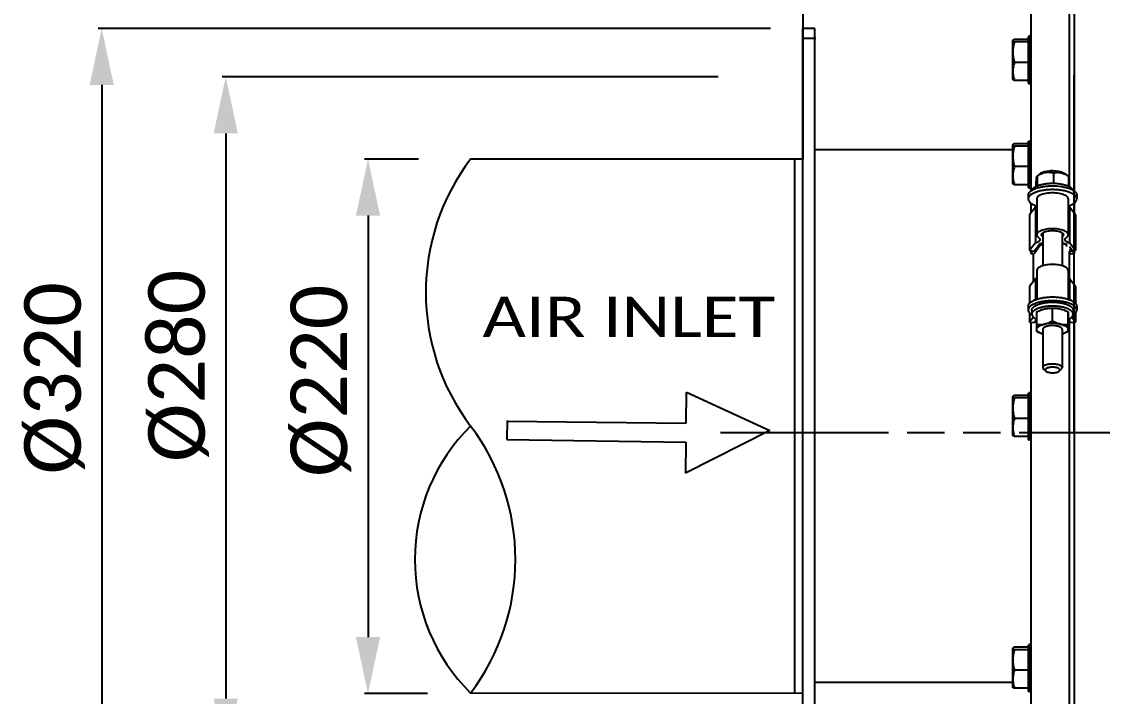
# Model space of a CAD drawing. Header units: millimetres. Extents: x 374 to 5899, y -2909 to 2000.
# Drawn here: x 1426.5 to 1872.4, y 1445.8 to 1724.4 of the extents above; entities that cross this region are included whole.
import ezdxf
from ezdxf.enums import TextEntityAlignment as Align

# ---------------------------------------------------------------- set-up
doc = ezdxf.new("R2010")
doc.units = ezdxf.units.MM
doc.header["$LTSCALE"] = 154
doc.header["$PDMODE"] = 3
doc.header["$PDSIZE"] = 8
doc.linetypes.add('PHANTOM', pattern=[0.8, 0.45, -0.05, 0.1, -0.05, 0.1, -0.05])
doc.layers.get('0').update_dxf_attribs({"linetype": 'CONTINUOUS'})
doc.layers.get('Defpoints').update_dxf_attribs({"linetype": 'CONTINUOUS'})
for name, color, linetype in [('00_BUW_DATUM', 7, 'CONTINUOUS'), ('02___PRT_ALL_AXES', 7, 'CONTINUOUS'), ('DEFAULT_3', 7, 'PHANTOM')]:
    doc.layers.add(name, color=color, linetype=linetype)
doc.styles.get("Standard").update_dxf_attribs({"font": 'calibri.ttf'})
doc.dimstyles.new('DIMSTYLE_1', dxfattribs={"dimtxt": 23.333333, "dimasz": 23.333333, "dimexe": 1.5, "dimexo": 1, "dimgap": 0.875, "dimtad": 1, "dimdsep": 46, "dimtxsty": 'Standard', "dimblk": '_FILLED', "dimblk1": '_FILLED', "dimblk2": '_FILLED', "dimcen": 0.09, "dimazin": 2, "dimtp": 0.01, "dimtm": 0.01, "dimtfac": 1, "dimtofl": 0, "dimtmove": 0, "dimatfit": 3, "dimldrblk": '_FILLED', "dimfxl": 1, "dimtolj": 1, "dimarcsym": 0})

# ---------------------------------------------------------------- blocks, each defined once
blk = doc.blocks.new('_FILLED')
at = {"color": 0, "linetype": 'ByBlock'}
blk.add_solid([(0, 0), (-1, 0.214), (-1, -0.214)], dxfattribs=at)
blk = doc.blocks.new('*D1')
at = {"color": 0, "linetype": 'Continuous', "lineweight": -2}
for p, q in [((1735.47, 1721.59), (1458.02, 1721.59)), ((1459.52, 1698.26), (1459.52, 1424.92)), ((1735.8, 1401.59), (1458.02, 1401.59))]:
    blk.add_line(p, q, dxfattribs=at)
at = {"layer": 'Defpoints', "color": 0}
for p in [(1736.47, 1721.59), (1459.52, 1401.59), (1736.8, 1401.59)]:
    blk.add_point(p, dxfattribs=at)
at = {"color": 0, "linetype": 'ByBlock', "lineweight": -2, "xscale": 23.3333333333, "yscale": 23.3333333333, "zscale": 23.3333333333}
for p, rotation in [((1459.52, 1721.59), 90), ((1459.52, 1401.59), 270)]:
    blk.add_blockref('_FILLED', p, dxfattribs=dict(at, rotation=rotation))
at = {"color": 0, "insert": (1427.54, 1577.15), "char_height": 23.333, "attachment_point": 2, "rotation": 90, "line_spacing_factor": 0.9}
blk.add_mtext('\\A1;%%c320', dxfattribs=at)
blk = doc.blocks.new('*D33')
at = {"color": 0, "linetype": 'Continuous', "lineweight": -2}
for p, q in [((1590.22, 1667.69), (1567.89, 1667.69)), ((1569.39, 1644.36), (1569.39, 1470.32)), ((1593.98, 1446.99), (1567.89, 1446.99))]:
    blk.add_line(p, q, dxfattribs=at)
at = {"layer": 'Defpoints', "color": 0}
for p in [(1591.22, 1667.69), (1569.39, 1446.99), (1594.98, 1446.99)]:
    blk.add_point(p, dxfattribs=at)
at = {"color": 0, "linetype": 'ByBlock', "lineweight": -2, "xscale": 23.3333333333, "yscale": 23.3333333333, "zscale": 23.3333333333}
for p, rotation in [((1569.39, 1667.69), 90), ((1569.39, 1446.99), 270)]:
    blk.add_blockref('_FILLED', p, dxfattribs=dict(at, rotation=rotation))
at = {"color": 0, "insert": (1537.41, 1576.1), "char_height": 23.333, "attachment_point": 2, "rotation": 90, "line_spacing_factor": 0.9}
blk.add_mtext('\\A1;%%c220', dxfattribs=at)
blk = doc.blocks.new('*D34')
at = {"color": 0, "linetype": 'Continuous', "lineweight": -2}
for p, q in [((1713.8, 1701.59), (1509.2, 1701.59)), ((1510.7, 1678.26), (1510.7, 1444.92)), ((1713.8, 1421.59), (1509.2, 1421.59))]:
    blk.add_line(p, q, dxfattribs=at)
at = {"layer": 'Defpoints', "color": 0}
for p in [(1714.8, 1701.59), (1510.7, 1421.59), (1714.8, 1421.59)]:
    blk.add_point(p, dxfattribs=at)
at = {"color": 0, "linetype": 'ByBlock', "lineweight": -2, "xscale": 23.3333333333, "yscale": 23.3333333333, "zscale": 23.3333333333}
for p, rotation in [((1510.7, 1701.59), 90), ((1510.7, 1421.59), 270)]:
    blk.add_blockref('_FILLED', p, dxfattribs=dict(at, rotation=rotation))
at = {"color": 0, "insert": (1478.71, 1582.28), "char_height": 23.333, "attachment_point": 2, "rotation": 90, "line_spacing_factor": 0.9}
blk.add_mtext('\\A1;%%c280', dxfattribs=at)
blk = doc.blocks.new('ARROW_4_BL0', base_point=(1339.84, 1438.67))
at = {"color": 7, "linetype": 'Continuous'}
for p, q in [((1369.76, 1442.56), (1369.91, 1455.34)), ((1369.91, 1455.34), (1404.25, 1439.49)), ((1295.82, 1443.69), (1295.72, 1435.9)), ((1295.81, 1443.45), (1369.76, 1442.56)), ((1295.72, 1435.9), (1369.67, 1434.77)), ((1404.25, 1439.49), (1369.51, 1422)), ((1369.67, 1434.77), (1369.51, 1422))]:
    blk.add_line(p, q, dxfattribs=at)

msp = doc.modelspace()

# ---------------------------------------------------------------- hatches: boundary and pattern name
h = msp.add_hatch()
h.set_pattern_fill('ANSI31', color=2, style=0, pattern_type=2)
h.set_pattern_definition([(45, (0, -191.25), (-12.38184, 12.38184), [])])
edge = h.paths.add_edge_path()
edge.add_line((1456.285, 1601.392), (1451.131, 1601.392))
edge.add_line((1456.285, 1601.392), (1451.131, 1601.392))

# ---------------------------------------------------------------- linework, layer by layer
at = {"linetype": 'Continuous'}
for p, q in [((1748.913, 1667.695), (1748.913, 1794.399)), ((1842.845, 1777.458), (1842.845, 1654.461)), ((1860.753, 1777.458), (1860.753, 1654.461)), ((1754.096, 1717.445), (1748.942, 1717.445)), ((1842.299, 1718.59), (1841.799, 1718.09)), ((1841.799, 1718.09), (1841.799, 1699.09)), ((1842.299, 1718.59), (1842.299, 1698.59)), ((1842.299, 1698.59), (1841.799, 1699.09)), ((1841.799, 1675.035), (1841.799, 1656.035)), ((1842.299, 1675.535), (1842.299, 1655.535)), ((1748.913, 1667.695), (1611.726, 1667.695)), ((1745.518, 1447.195), (1745.518, 1667.695)), ((1846.621, 1661.618), (1845.473, 1660.654)), ((1845.556, 1656.639), (1845.556, 1660.637)), ((1852.293, 1657.686), (1852.293, 1661.914)), ((1856.977, 1661.618), (1858.52, 1660.324)), ((1858.535, 1656.422), (1858.535, 1660.308)), ((1748.799, 1406.73), (1748.799, 1656.585)), ((1842.299, 1655.535), (1841.799, 1656.035)), ((1845.063, 1656.422), (1845.063, 1657.753)), ((1841.799, 1652.766), (1841.799, 1651.197)), ((1845.299, 1651.197), (1845.299, 1636.43)), ((1858.299, 1651.197), (1858.299, 1636.43)), ((1861.799, 1652.766), (1861.799, 1651.197)), ((1844.752, 1647.784), (1842.289, 1644.655)), ((1842.845, 1649.503), (1842.845, 1645.361)), ((1844.752, 1647.784), (1844.752, 1633.016)), ((1858.846, 1647.784), (1858.846, 1633.016)), ((1861.309, 1644.655), (1858.846, 1647.784)), ((1860.753, 1649.503), (1860.753, 1645.361)), ((1842.289, 1644.655), (1842.289, 1629.887)), ((1861.309, 1644.655), (1861.309, 1629.887)), ((1847.799, 1637.208), (1847.799, 1623.628)), ((1855.799, 1637.208), (1855.799, 1623.628)), ((1844.752, 1633.016), (1842.289, 1629.887)), ((1844.209, 1629.668), (1846.49, 1632.566)), ((1857.108, 1632.566), (1857.799, 1631.688)), ((1861.309, 1629.887), (1858.846, 1633.016)), ((1842.289, 1629.887), (1844.209, 1629.668)), ((1842.845, 1629.824), (1842.845, 1628.625)), ((1843.576, 1629.74), (1842.845, 1628.625)), ((1842.845, 1628.625), (1844.299, 1628.484)), ((1846.513, 1631.86), (1844.299, 1628.484)), ((1858.799, 1631.605), (1860.022, 1629.74)), ((1858.799, 1630.417), (1859.389, 1629.668)), ((1858.799, 1629.246), (1859.299, 1628.484)), ((1859.299, 1628.484), (1860.753, 1628.625)), ((1859.389, 1629.668), (1861.309, 1629.887)), ((1860.022, 1629.74), (1860.753, 1628.625)), ((1860.753, 1629.824), (1860.753, 1628.625)), ((1845.299, 1621.662), (1845.299, 1609.808)), ((1858.299, 1621.662), (1858.299, 1609.808)), ((1844.752, 1618.248), (1842.289, 1615.119)), ((1842.289, 1615.119), (1842.289, 1608.059)), ((1844.752, 1618.248), (1844.752, 1609.624)), ((1858.846, 1618.248), (1858.846, 1609.624)), ((1861.309, 1615.119), (1858.846, 1618.248)), ((1861.309, 1615.119), (1861.309, 1608.059)), ((1841.799, 1606.894), (1841.799, 1605.325)), ((1843.299, 1605.325), (1843.299, 1603.664)), ((1860.299, 1605.325), (1860.299, 1603.664)), ((1861.799, 1606.894), (1861.799, 1605.325)), ((1842.289, 1604.16), (1842.289, 1600.352)), ((1843.928, 1602.433), (1842.289, 1600.352)), ((1844.209, 1600.132), (1845.292, 1601.508)), ((1858.799, 1600.882), (1859.389, 1600.132)), ((1861.309, 1600.352), (1859.671, 1602.433)), ((1861.309, 1604.16), (1861.309, 1600.352)), ((1842.289, 1600.352), (1844.209, 1600.132)), ((1842.845, 1600.288), (1842.845, 1269.723)), ((1847.799, 1597.387), (1847.799, 1581.512)), ((1855.799, 1597.387), (1855.799, 1581.512)), ((1859.389, 1600.132), (1861.309, 1600.352)), ((1860.753, 1600.288), (1860.753, 1269.723)), ((1849.072, 1580.108), (1848.163, 1580.87)), ((1854.526, 1580.108), (1855.435, 1580.87)), ((1841.799, 1571.09), (1841.799, 1552.09)), ((1842.299, 1571.59), (1842.299, 1551.59)), ((1842.299, 1551.59), (1841.799, 1552.09)), ((1841.799, 1467.146), (1841.799, 1448.146)), ((1842.299, 1467.646), (1842.299, 1447.646)), ((1748.74, 1446.989), (1611.726, 1447.195)), ((1842.299, 1447.646), (1841.799, 1448.146))]:
    msp.add_line(p, q, dxfattribs=at)
for q in [(1860.753, 1702.285), (1860.753, 1407.285)]:
    msp.add_line((1860.753, 1554.785), q)
for centre, radius, start, end in [((1684.608, 1612.57), 91.381, 142.89752, 217.10248), ((1849.276, 1652.654), 9.739, 71.95371, 73.53284), ((1847.955, 1625.4), 7.473, 91.2018, 96.32657), ((1855.643, 1625.4), 7.473, 83.67343, 88.7982), ((1860.646, 1639.685), 6.908, 254.46829, 254.89755), ((1860.646, 1624.918), 6.908, 254.46829, 254.89755), ((1666.157, 1502.32), 77.469, 134.63708, 225.36292), ((1538.844, 1502.32), 91.381, 322.89752, 37.10248)]:
    msp.add_arc(centre, radius, start, end, dxfattribs=at)
for points, knots in [([(1845.063, 1657.753), (1845.092, 1658.135), (1845.15, 1658.826), (1845.234, 1659.631), (1845.309, 1660.136), (1845.36, 1660.389), (1845.408, 1660.553), (1845.449, 1660.635), (1845.473, 1660.655)], [0, 0, 0, 0, 0.3904862, 0.7063928, 0.8240758, 0.9109809, 0.9681283, 1, 1, 1, 1]), ([(1845.473, 1660.655), (1845.484, 1660.664), (1845.52, 1660.676), (1845.545, 1660.65), (1845.556, 1660.637)], [0, 0, 0, 0, 0.4635585, 1, 1, 1, 1]), ([(1845.556, 1660.637), (1846.054, 1660.988), (1847.073, 1661.625), (1848.734, 1662.252), (1850.438, 1662.367), (1851.522, 1662.146), (1852.036, 1661.994)], [0, 0, 0, 0, 0.2656114, 0.522203, 0.7659183, 1, 1, 1, 1]), ([(1846.621, 1661.618), (1846.891, 1661.844), (1847.603, 1662.23), (1849.388, 1662.777), (1850.916, 1662.908), (1851.982, 1662.895)], [0, 0, 0, 0, 0.1886322, 0.4278794, 1, 1, 1, 1]), ([(1851.982, 1662.895), (1852.98, 1662.883), (1854.403, 1662.734), (1856.064, 1662.197), (1856.725, 1661.83), (1856.977, 1661.618)], [0, 0, 0, 0, 0.5725411, 0.8107019, 1, 1, 1, 1]), ([(1852.293, 1661.914), (1852.784, 1662.061), (1853.825, 1662.273), (1855.48, 1662.117), (1857.086, 1661.402), (1858.058, 1660.696), (1858.535, 1660.308)], [0, 0, 0, 0, 0.2280529, 0.4677056, 0.7263499, 1, 1, 1, 1]), ([(1841.799, 1652.766), (1841.799, 1652.893), (1841.833, 1653.154), (1841.984, 1653.535), (1842.229, 1653.905), (1842.704, 1654.405), (1843.536, 1654.976), (1844.784, 1655.543), (1846.294, 1656.008), (1848.009, 1656.354), (1849.867, 1656.567), (1851.148, 1656.615), (1851.799, 1656.615)], [0, 0, 0, 0, 0.0333234, 0.0684145, 0.1067203, 0.1492713, 0.2490637, 0.3694386, 0.5087063, 0.6633901, 0.8289033, 1, 1, 1, 1]), ([(1861.799, 1651.197), (1861.799, 1651.324), (1861.765, 1651.585), (1861.614, 1651.966), (1861.369, 1652.335), (1860.895, 1652.836), (1860.062, 1653.407), (1858.814, 1653.974), (1857.305, 1654.439), (1855.589, 1654.785), (1853.731, 1654.998), (1851.799, 1655.07), (1849.868, 1654.998), (1848.009, 1654.785), (1846.294, 1654.439), (1844.784, 1653.974), (1843.536, 1653.407), (1842.704, 1652.836), (1842.229, 1652.335), (1841.984, 1651.966), (1841.833, 1651.585), (1841.799, 1651.324), (1841.799, 1651.197)], [0, 0, 0, 0, 0.0166613, 0.0342073, 0.0533601, 0.0746356, 0.1245316, 0.1847193, 0.254353, 0.3316952, 0.4144535, 0.5000002, 0.5855468, 0.6683048, 0.7456468, 0.8152803, 0.875468, 0.9253641, 0.9466397, 0.9657926, 0.9833386, 1, 1, 1, 1]), ([(1843.361, 1654.822), (1843.506, 1655.282), (1843.998, 1655.779), (1844.669, 1656.216), (1845.292, 1656.55), (1846.202, 1656.913), (1847.436, 1657.256), (1848.81, 1657.509), (1850.28, 1657.664), (1851.288, 1657.699), (1851.799, 1657.699)], [0, 0, 0, 0, 0.1561104, 0.2062282, 0.2609626, 0.3837282, 0.522514, 0.6741692, 0.8347835, 1, 1, 1, 1]), ([(1851.799, 1657.699), (1852.442, 1657.699), (1853.701, 1657.644), (1855.506, 1657.402), (1857.122, 1657.013), (1858.103, 1656.639), (1858.536, 1656.422)], [0, 0, 0, 0, 0.2793128, 0.5462976, 0.7896146, 1, 1, 1, 1]), ([(1851.799, 1656.615), (1853.002, 1656.615), (1854.769, 1656.496), (1857.005, 1656.077), (1858.036, 1655.785), (1858.517, 1655.617)], [0, 0, 0, 0, 0.529498, 0.7755278, 1, 1, 1, 1]), ([(1858.517, 1655.617), (1858.993, 1655.451), (1859.845, 1655.097), (1860.778, 1654.503), (1861.313, 1653.975), (1861.59, 1653.584), (1861.76, 1653.18), (1861.799, 1652.901), (1861.799, 1652.766)], [0, 0, 0, 0, 0.3291239, 0.6009643, 0.7159693, 0.8186795, 0.9119552, 1, 1, 1, 1]), ([(1858.536, 1656.422), (1858.753, 1656.314), (1859.151, 1656.088), (1859.78, 1655.607), (1860.135, 1655.146), (1860.237, 1654.822)], [0, 0, 0, 0, 0.3056353, 0.5722624, 1, 1, 1, 1]), ([(1841.799, 1651.197), (1841.799, 1651.058), (1841.841, 1650.769), (1842.023, 1650.352), (1842.318, 1649.95), (1842.889, 1649.406), (1843.881, 1648.8), (1844.782, 1648.443), (1845.286, 1648.277)], [0, 0, 0, 0, 0.0868889, 0.1792614, 0.2814755, 0.3964204, 0.6692124, 1, 1, 1, 1]), ([(1846.777, 1652.785), (1846.558, 1652.683), (1846.166, 1652.47), (1845.687, 1652.083), (1845.376, 1651.66), (1845.299, 1651.344), (1845.299, 1651.197)], [0, 0, 0, 0, 0.3185589, 0.5856578, 0.8071209, 1, 1, 1, 1]), ([(1856.821, 1652.785), (1856.491, 1652.94), (1855.752, 1653.208), (1854.081, 1653.593), (1851.799, 1653.772), (1849.517, 1653.593), (1847.847, 1653.208), (1847.107, 1652.94), (1846.777, 1652.785)], [0, 0, 0, 0, 0.1066153, 0.2286092, 0.5, 0.7713908, 0.8933847, 1, 1, 1, 1]), ([(1858.299, 1651.197), (1858.299, 1651.344), (1858.222, 1651.66), (1857.912, 1652.083), (1857.432, 1652.47), (1857.04, 1652.683), (1856.821, 1652.785)], [0, 0, 0, 0, 0.1928791, 0.4143422, 0.6814411, 1, 1, 1, 1]), ([(1858.313, 1648.277), (1858.816, 1648.443), (1859.718, 1648.8), (1860.709, 1649.406), (1861.28, 1649.95), (1861.575, 1650.352), (1861.757, 1650.769), (1861.799, 1651.058), (1861.799, 1651.197)], [0, 0, 0, 0, 0.3307876, 0.6035796, 0.7185245, 0.8207386, 0.9131111, 1, 1, 1, 1]), ([(1845.304, 1647.96), (1845.261, 1647.944), (1845.079, 1647.878), (1844.894, 1647.822), (1844.752, 1647.784)], [0, 0, 0, 0, 0.240307, 1, 1, 1, 1]), ([(1858.846, 1647.784), (1858.798, 1647.797), (1858.612, 1647.849), (1858.428, 1647.91), (1858.294, 1647.96)], [0, 0, 0, 0, 0.25942, 1, 1, 1, 1]), ([(1858.299, 1636.43), (1858.299, 1636.598), (1858.194, 1636.967), (1857.788, 1637.442), (1857.171, 1637.866), (1856.358, 1638.234), (1855.378, 1638.537), (1854.263, 1638.761), (1853.055, 1638.9), (1851.799, 1638.947), (1850.544, 1638.9), (1849.336, 1638.761), (1848.221, 1638.537), (1847.24, 1638.234), (1846.427, 1637.866), (1845.811, 1637.442), (1845.404, 1636.967), (1845.299, 1636.598), (1845.299, 1636.43)], [0, 0, 0, 0, 0.0339863, 0.0742997, 0.1242362, 0.1844723, 0.2541615, 0.3315643, 0.414387, 0.5, 0.585613, 0.6684357, 0.7458385, 0.8155277, 0.8757638, 0.9257003, 0.9660137, 1, 1, 1, 1]), ([(1847.299, 1636.429), (1847.299, 1636.498), (1847.322, 1636.64), (1847.419, 1636.844), (1847.576, 1637.039), (1847.709, 1637.155), (1847.784, 1637.211)], [0, 0, 0, 0, 0.2151541, 0.446163, 0.7052823, 1, 1, 1, 1]), ([(1847.784, 1637.211), (1847.998, 1637.374), (1848.54, 1637.653), (1849.485, 1637.939), (1850.598, 1638.12), (1851.799, 1638.182), (1853, 1638.12), (1854.113, 1637.939), (1855.058, 1637.653), (1855.601, 1637.374), (1855.814, 1637.211)], [0, 0, 0, 0, 0.0963388, 0.2160507, 0.3533525, 0.5, 0.6466475, 0.7839493, 0.9036612, 1, 1, 1, 1]), ([(1855.814, 1637.211), (1855.889, 1637.155), (1856.022, 1637.039), (1856.179, 1636.844), (1856.277, 1636.64), (1856.299, 1636.498), (1856.299, 1636.429)], [0, 0, 0, 0, 0.2947177, 0.553837, 0.7848459, 1, 1, 1, 1]), ([(1846.639, 1634.412), (1846.639, 1634.343), (1846.615, 1634.199), (1846.515, 1633.994), (1846.353, 1633.798), (1846.04, 1633.534), (1845.503, 1633.249), (1845.021, 1633.088), (1844.752, 1633.016)], [0, 0, 0, 0, 0.0830456, 0.172486, 0.2732086, 0.38814, 0.664245, 1, 1, 1, 1]), ([(1845.299, 1636.43), (1845.299, 1636.324), (1845.337, 1636.103), (1845.498, 1635.789), (1845.756, 1635.49), (1845.974, 1635.315), (1846.096, 1635.23)], [0, 0, 0, 0, 0.2117513, 0.4411322, 0.7014033, 1, 1, 1, 1]), ([(1846.096, 1635.23), (1846.179, 1635.171), (1846.327, 1635.052), (1846.503, 1634.848), (1846.613, 1634.634), (1846.639, 1634.484), (1846.639, 1634.412)], [0, 0, 0, 0, 0.2985468, 0.5588715, 0.7882555, 1, 1, 1, 1]), ([(1846.454, 1632.716), (1846.508, 1632.728), (1846.733, 1632.775), (1846.959, 1632.808), (1847.132, 1632.828)], [0, 0, 0, 0, 0.2414397, 1, 1, 1, 1]), ([(1846.49, 1632.566), (1846.736, 1632.65), (1847.189, 1632.83), (1847.616, 1633.065), (1847.803, 1633.192)], [0, 0, 0, 0, 0.535043, 1, 1, 1, 1]), ([(1847.798, 1632.292), (1847.522, 1632.28), (1847.135, 1632.226), (1846.707, 1632.047), (1846.557, 1631.926), (1846.513, 1631.86)], [0, 0, 0, 0, 0.597766, 0.8287146, 1, 1, 1, 1]), ([(1847.79, 1635.643), (1847.715, 1635.7), (1847.58, 1635.816), (1847.421, 1636.012), (1847.322, 1636.217), (1847.299, 1636.361), (1847.299, 1636.429)], [0, 0, 0, 0, 0.2951224, 0.5543954, 0.7852091, 1, 1, 1, 1]), ([(1855.795, 1633.192), (1855.982, 1633.065), (1856.409, 1632.83), (1856.862, 1632.65), (1857.108, 1632.566)], [0, 0, 0, 0, 0.464957, 1, 1, 1, 1]), ([(1856.299, 1636.429), (1856.299, 1636.361), (1856.276, 1636.217), (1856.177, 1636.012), (1856.018, 1635.816), (1855.883, 1635.7), (1855.808, 1635.643)], [0, 0, 0, 0, 0.2147909, 0.4456046, 0.7048776, 1, 1, 1, 1]), ([(1856.466, 1632.828), (1856.525, 1632.821), (1856.752, 1632.793), (1856.978, 1632.753), (1857.144, 1632.716)], [0, 0, 0, 0, 0.2578823, 1, 1, 1, 1]), ([(1856.96, 1634.412), (1856.96, 1634.484), (1856.985, 1634.634), (1857.095, 1634.848), (1857.271, 1635.052), (1857.42, 1635.171), (1857.502, 1635.23)], [0, 0, 0, 0, 0.2117445, 0.4411285, 0.7014532, 1, 1, 1, 1]), ([(1858.796, 1633.03), (1858.534, 1633.102), (1858.064, 1633.263), (1857.541, 1633.546), (1857.237, 1633.806), (1857.08, 1634), (1856.982, 1634.203), (1856.96, 1634.344), (1856.96, 1634.412)], [0, 0, 0, 0, 0.3351665, 0.6108009, 0.7257122, 0.8266168, 0.9164394, 1, 1, 1, 1]), ([(1857.144, 1632.716), (1857.204, 1632.702), (1857.428, 1632.648), (1857.648, 1632.578), (1857.805, 1632.514)], [0, 0, 0, 0, 0.2659984, 1, 1, 1, 1]), ([(1857.502, 1635.23), (1857.624, 1635.315), (1857.842, 1635.49), (1858.1, 1635.789), (1858.262, 1636.103), (1858.299, 1636.324), (1858.299, 1636.43)], [0, 0, 0, 0, 0.2985967, 0.5588678, 0.7882487, 1, 1, 1, 1]), ([(1858.299, 1621.662), (1858.299, 1621.83), (1858.194, 1622.199), (1857.788, 1622.674), (1857.171, 1623.098), (1856.358, 1623.467), (1855.378, 1623.769), (1854.263, 1623.994), (1853.055, 1624.132), (1851.799, 1624.179), (1850.544, 1624.132), (1849.336, 1623.994), (1848.221, 1623.769), (1847.24, 1623.467), (1846.427, 1623.098), (1845.811, 1622.674), (1845.404, 1622.199), (1845.299, 1621.83), (1845.299, 1621.662)], [0, 0, 0, 0, 0.0339863, 0.0742997, 0.1242362, 0.1844723, 0.2541615, 0.3315643, 0.414387, 0.5, 0.585613, 0.6684357, 0.7458385, 0.8155277, 0.8757638, 0.9257003, 0.9660137, 1, 1, 1, 1]), ([(1845.304, 1618.425), (1845.261, 1618.408), (1845.079, 1618.343), (1844.894, 1618.287), (1844.752, 1618.248)], [0, 0, 0, 0, 0.240307, 1, 1, 1, 1]), ([(1858.796, 1618.262), (1858.752, 1618.274), (1858.583, 1618.323), (1858.416, 1618.379), (1858.294, 1618.425)], [0, 0, 0, 0, 0.258745, 1, 1, 1, 1]), ([(1841.799, 1606.894), (1841.799, 1607.021), (1841.833, 1607.282), (1841.984, 1607.663), (1842.229, 1608.032), (1842.704, 1608.533), (1843.536, 1609.104), (1844.784, 1609.671), (1846.294, 1610.136), (1848.009, 1610.482), (1849.867, 1610.695), (1851.148, 1610.743), (1851.799, 1610.743)], [0, 0, 0, 0, 0.0333234, 0.0684145, 0.1067203, 0.1492713, 0.2490637, 0.3694386, 0.5087063, 0.6633901, 0.8289033, 1, 1, 1, 1]), ([(1851.799, 1610.743), (1852.45, 1610.743), (1853.731, 1610.695), (1855.589, 1610.482), (1857.305, 1610.136), (1858.814, 1609.671), (1860.062, 1609.104), (1860.895, 1608.533), (1861.369, 1608.032), (1861.614, 1607.663), (1861.765, 1607.282), (1861.799, 1607.021), (1861.799, 1606.894)], [0, 0, 0, 0, 0.1710967, 0.3366099, 0.4912937, 0.6305614, 0.7509363, 0.8507287, 0.8932797, 0.9315855, 0.9666766, 1, 1, 1, 1]), ([(1861.799, 1605.325), (1861.799, 1605.452), (1861.765, 1605.713), (1861.614, 1606.094), (1861.369, 1606.463), (1860.895, 1606.964), (1860.062, 1607.535), (1858.814, 1608.101), (1857.305, 1608.567), (1855.589, 1608.913), (1853.731, 1609.126), (1851.799, 1609.198), (1849.868, 1609.126), (1848.009, 1608.913), (1846.294, 1608.567), (1844.784, 1608.101), (1843.536, 1607.535), (1842.704, 1606.964), (1842.229, 1606.463), (1841.984, 1606.094), (1841.833, 1605.713), (1841.799, 1605.452), (1841.799, 1605.325)], [0, 0, 0, 0, 0.0166613, 0.0342073, 0.0533601, 0.0746356, 0.1245316, 0.1847193, 0.254353, 0.3316952, 0.4144535, 0.5000002, 0.5855468, 0.6683048, 0.7456468, 0.8152803, 0.875468, 0.9253641, 0.9466397, 0.9657926, 0.9833386, 1, 1, 1, 1]), ([(1841.799, 1605.325), (1841.799, 1605.142), (1841.875, 1604.753), (1842.193, 1604.21), (1842.697, 1603.701), (1843.117, 1603.408), (1843.351, 1603.266)], [0, 0, 0, 0, 0.2050126, 0.4313671, 0.6939059, 1, 1, 1, 1]), ([(1843.299, 1605.325), (1843.299, 1605.433), (1843.328, 1605.655), (1843.456, 1605.978), (1843.665, 1606.293), (1844.068, 1606.718), (1844.775, 1607.203), (1845.836, 1607.685), (1847.119, 1608.08), (1848.578, 1608.374), (1850.157, 1608.556), (1851.246, 1608.596), (1851.799, 1608.596)], [0, 0, 0, 0, 0.0333234, 0.0684145, 0.1067203, 0.1492713, 0.2490637, 0.3694386, 0.5087063, 0.6633901, 0.8289033, 1, 1, 1, 1]), ([(1860.299, 1603.664), (1860.299, 1603.771), (1860.27, 1603.994), (1860.142, 1604.317), (1859.933, 1604.631), (1859.53, 1605.057), (1858.823, 1605.542), (1857.762, 1606.024), (1856.479, 1606.419), (1855.021, 1606.713), (1853.441, 1606.894), (1851.799, 1606.956), (1850.157, 1606.894), (1848.578, 1606.713), (1847.119, 1606.419), (1845.836, 1606.024), (1844.775, 1605.542), (1844.068, 1605.057), (1843.665, 1604.631), (1843.456, 1604.317), (1843.328, 1603.994), (1843.299, 1603.771), (1843.299, 1603.664)], [0, 0, 0, 0, 0.0166613, 0.0342073, 0.0533601, 0.0746356, 0.1245316, 0.1847193, 0.254353, 0.3316952, 0.4144535, 0.5000002, 0.5855467, 0.6683048, 0.7456468, 0.8152803, 0.875468, 0.9253641, 0.9466397, 0.9657926, 0.9833386, 1, 1, 1, 1]), ([(1851.799, 1608.596), (1852.352, 1608.596), (1853.441, 1608.556), (1855.021, 1608.374), (1856.479, 1608.08), (1857.762, 1607.685), (1858.823, 1607.203), (1859.53, 1606.718), (1859.933, 1606.293), (1860.142, 1605.978), (1860.27, 1605.655), (1860.299, 1605.433), (1860.299, 1605.325)], [0, 0, 0, 0, 0.1710967, 0.3366099, 0.4912937, 0.6305614, 0.7509363, 0.8507287, 0.8932797, 0.9315855, 0.9666766, 1, 1, 1, 1]), ([(1860.247, 1603.266), (1860.482, 1603.408), (1860.901, 1603.701), (1861.405, 1604.21), (1861.724, 1604.753), (1861.799, 1605.142), (1861.799, 1605.325)], [0, 0, 0, 0, 0.3060942, 0.5686329, 0.7949875, 1, 1, 1, 1]), ([(1843.299, 1603.664), (1843.299, 1603.568), (1843.322, 1603.373), (1843.46, 1602.975), (1843.82, 1602.489), (1844.463, 1601.98), (1844.987, 1601.699), (1845.28, 1601.565)], [0, 0, 0, 0, 0.0944828, 0.1929612, 0.4138628, 0.6809921, 1, 1, 1, 1]), ([(1858.318, 1601.565), (1858.611, 1601.699), (1859.135, 1601.98), (1859.779, 1602.489), (1860.138, 1602.975), (1860.276, 1603.373), (1860.299, 1603.568), (1860.299, 1603.664)], [0, 0, 0, 0, 0.3190079, 0.5861372, 0.8070388, 0.9055172, 1, 1, 1, 1]), ([(1851.792, 1598.927), (1851.727, 1598.924), (1851.598, 1598.918), (1851.437, 1598.911), (1851.307, 1598.906), (1851.21, 1598.901), (1851.13, 1598.898), (1851.065, 1598.895), (1851.017, 1598.893), (1850.976, 1598.891), (1850.944, 1598.89), (1850.924, 1598.889), (1850.907, 1598.888), (1850.892, 1598.886), (1850.865, 1598.883), (1850.827, 1598.877), (1850.781, 1598.871), (1850.72, 1598.863), (1850.612, 1598.848), (1850.489, 1598.832), (1850.367, 1598.815), (1850.29, 1598.805), (1850.229, 1598.797), (1850.183, 1598.79), (1850.144, 1598.785), (1850.114, 1598.781), (1850.094, 1598.779), (1850.079, 1598.776), (1850.063, 1598.775), (1850.047, 1598.77), (1850.026, 1598.765), (1849.998, 1598.759), (1849.964, 1598.75), (1849.909, 1598.737), (1849.84, 1598.72), (1849.73, 1598.694), (1849.62, 1598.667), (1849.523, 1598.644), (1849.468, 1598.631), (1849.427, 1598.621), (1849.386, 1598.611), (1849.351, 1598.602), (1849.327, 1598.597), (1849.315, 1598.594), (1849.308, 1598.592), (1849.303, 1598.59), (1849.295, 1598.587), (1849.284, 1598.582), (1849.269, 1598.577), (1849.252, 1598.57), (1849.229, 1598.562), (1849.189, 1598.546), (1849.131, 1598.524), (1849.062, 1598.497), (1848.993, 1598.471), (1848.924, 1598.445), (1848.866, 1598.422), (1848.82, 1598.405), (1848.786, 1598.392), (1848.757, 1598.38), (1848.734, 1598.372), (1848.717, 1598.365), (1848.702, 1598.359), (1848.691, 1598.355), (1848.684, 1598.352), (1848.678, 1598.35), (1848.673, 1598.347), (1848.666, 1598.343), (1848.655, 1598.336), (1848.641, 1598.328), (1848.624, 1598.317), (1848.602, 1598.304), (1848.575, 1598.288), (1848.54, 1598.266), (1848.479, 1598.229), (1848.408, 1598.186), (1848.338, 1598.142), (1848.294, 1598.116), (1848.263, 1598.097), (1848.246, 1598.086), (1848.232, 1598.078), (1848.219, 1598.07), (1848.208, 1598.063), (1848.2, 1598.058), (1848.197, 1598.056), (1848.194, 1598.055), (1848.193, 1598.053), (1848.192, 1598.051), (1848.189, 1598.049), (1848.184, 1598.043), (1848.177, 1598.036), (1848.167, 1598.024), (1848.153, 1598.009), (1848.137, 1597.992), (1848.116, 1597.968), (1848.089, 1597.939), (1848.057, 1597.903), (1848.024, 1597.868), (1847.992, 1597.832), (1847.965, 1597.803), (1847.944, 1597.779), (1847.93, 1597.764), (1847.92, 1597.753), (1847.913, 1597.745), (1847.907, 1597.739), (1847.904, 1597.735), (1847.9, 1597.731), (1847.899, 1597.728), (1847.898, 1597.725), (1847.897, 1597.721), (1847.895, 1597.715), (1847.893, 1597.707), (1847.89, 1597.697), (1847.886, 1597.685), (1847.882, 1597.669), (1847.875, 1597.644), (1847.865, 1597.613), (1847.854, 1597.575), (1847.84, 1597.525), (1847.821, 1597.463), (1847.806, 1597.413), (1847.799, 1597.387)], [0, 0, 0, 0, 0.03125, 0.0625, 0.078125, 0.09375, 0.109375, 0.1171875, 0.125, 0.1328125, 0.1367188, 0.140625, 0.1425781, 0.1445312, 0.1484375, 0.15625, 0.1640625, 0.171875, 0.1875, 0.21875, 0.234375, 0.25, 0.2578125, 0.265625, 0.2734375, 0.2773438, 0.28125, 0.2832031, 0.2851562, 0.2890625, 0.2929688, 0.296875, 0.3046875, 0.3125, 0.328125, 0.34375, 0.375, 0.390625, 0.3984375, 0.40625, 0.4140625, 0.421875, 0.4257812, 0.4277344, 0.4287109, 0.4296875, 0.4316406, 0.4335938, 0.4375, 0.4414062, 0.4453125, 0.453125, 0.46875, 0.484375, 0.5, 0.515625, 0.53125, 0.5390625, 0.546875, 0.5546875, 0.5585938, 0.5625, 0.5664062, 0.5683594, 0.5703125, 0.5712891, 0.5722656, 0.5742188, 0.578125, 0.5820312, 0.5859375, 0.59375, 0.6015625, 0.609375, 0.625, 0.65625, 0.671875, 0.6875, 0.6953125, 0.6992188, 0.703125, 0.7070312, 0.7109375, 0.7128906, 0.7138672, 0.7143555, 0.7148438, 0.7158203, 0.7167969, 0.71875, 0.7226562, 0.7265625, 0.734375, 0.7421875, 0.75, 0.765625, 0.78125, 0.796875, 0.8125, 0.828125, 0.8359375, 0.84375, 0.8476562, 0.8515625, 0.8535156, 0.8554688, 0.8574219, 0.8583984, 0.859375, 0.8613281, 0.8632812, 0.8671875, 0.8710938, 0.875, 0.8828125, 0.890625, 0.90625, 0.921875, 0.9375, 0.96875, 1, 1, 1, 1]), ([(1855.799, 1597.387), (1855.793, 1597.412), (1855.783, 1597.45), (1855.771, 1597.5), (1855.761, 1597.537), (1855.753, 1597.568), (1855.747, 1597.593), (1855.742, 1597.612), (1855.737, 1597.63), (1855.733, 1597.646), (1855.73, 1597.658), (1855.728, 1597.668), (1855.726, 1597.676), (1855.724, 1597.681), (1855.723, 1597.684), (1855.723, 1597.686), (1855.721, 1597.689), (1855.719, 1597.692), (1855.715, 1597.697), (1855.709, 1597.704), (1855.702, 1597.713), (1855.692, 1597.725), (1855.681, 1597.74), (1855.667, 1597.758), (1855.652, 1597.776), (1855.634, 1597.8), (1855.61, 1597.83), (1855.582, 1597.866), (1855.558, 1597.896), (1855.54, 1597.92), (1855.528, 1597.935), (1855.518, 1597.947), (1855.511, 1597.956), (1855.505, 1597.964), (1855.501, 1597.969), (1855.499, 1597.972), (1855.498, 1597.974), (1855.494, 1597.976), (1855.491, 1597.979), (1855.484, 1597.984), (1855.474, 1597.991), (1855.463, 1597.999), (1855.448, 1598.01), (1855.429, 1598.024), (1855.398, 1598.046), (1855.36, 1598.074), (1855.314, 1598.107), (1855.268, 1598.14), (1855.23, 1598.167), (1855.199, 1598.19), (1855.18, 1598.203), (1855.165, 1598.214), (1855.154, 1598.223), (1855.144, 1598.23), (1855.138, 1598.235), (1855.134, 1598.237), (1855.131, 1598.239), (1855.127, 1598.241), (1855.122, 1598.244), (1855.112, 1598.248), (1855.099, 1598.254), (1855.084, 1598.262), (1855.063, 1598.271), (1855.036, 1598.284), (1854.994, 1598.303), (1854.942, 1598.328), (1854.879, 1598.358), (1854.816, 1598.387), (1854.764, 1598.412), (1854.722, 1598.432), (1854.696, 1598.444), (1854.675, 1598.454), (1854.659, 1598.461), (1854.646, 1598.467), (1854.637, 1598.472), (1854.631, 1598.474), (1854.628, 1598.476), (1854.623, 1598.477), (1854.617, 1598.479), (1854.606, 1598.483), (1854.59, 1598.488), (1854.571, 1598.494), (1854.546, 1598.502), (1854.514, 1598.512), (1854.464, 1598.528), (1854.401, 1598.547), (1854.326, 1598.571), (1854.25, 1598.595), (1854.188, 1598.615), (1854.137, 1598.631), (1854.106, 1598.641), (1854.081, 1598.649), (1854.062, 1598.655), (1854.046, 1598.66), (1854.035, 1598.663), (1854.029, 1598.665), (1854.024, 1598.667), (1854.019, 1598.668), (1854.012, 1598.669), (1853.999, 1598.672), (1853.981, 1598.676), (1853.96, 1598.68), (1853.931, 1598.686), (1853.895, 1598.693), (1853.838, 1598.705), (1853.766, 1598.72), (1853.68, 1598.738), (1853.594, 1598.755), (1853.523, 1598.77), (1853.465, 1598.782), (1853.429, 1598.789), (1853.401, 1598.795), (1853.379, 1598.8), (1853.361, 1598.803), (1853.349, 1598.806), (1853.342, 1598.807), (1853.336, 1598.809), (1853.33, 1598.809), (1853.322, 1598.81), (1853.309, 1598.812), (1853.289, 1598.814), (1853.265, 1598.817), (1853.233, 1598.821), (1853.194, 1598.825), (1853.13, 1598.833), (1853.051, 1598.842), (1852.956, 1598.853), (1852.861, 1598.864), (1852.782, 1598.873), (1852.719, 1598.881), (1852.671, 1598.886), (1852.631, 1598.891), (1852.604, 1598.894), (1852.588, 1598.896), (1852.576, 1598.898), (1852.564, 1598.898), (1852.547, 1598.899), (1852.519, 1598.9), (1852.478, 1598.901), (1852.429, 1598.903), (1852.364, 1598.905), (1852.282, 1598.909), (1852.151, 1598.913), (1851.988, 1598.919), (1851.857, 1598.924), (1851.792, 1598.927)], [0, 0, 0, 0, 0.03125, 0.046875, 0.0625, 0.078125, 0.0859375, 0.09375, 0.1015625, 0.109375, 0.1132812, 0.1171875, 0.1210938, 0.1230469, 0.1240234, 0.125, 0.1259766, 0.1269531, 0.1289062, 0.1328125, 0.1367188, 0.140625, 0.1484375, 0.15625, 0.1640625, 0.171875, 0.1875, 0.203125, 0.21875, 0.2265625, 0.234375, 0.2382812, 0.2421875, 0.2460938, 0.2480469, 0.2490234, 0.25, 0.2509766, 0.2519531, 0.2539062, 0.2578125, 0.2617188, 0.265625, 0.2734375, 0.28125, 0.296875, 0.3125, 0.328125, 0.34375, 0.3515625, 0.359375, 0.3632812, 0.3671875, 0.3710938, 0.3730469, 0.3740234, 0.375, 0.3759766, 0.3769531, 0.3789062, 0.3828125, 0.3867188, 0.390625, 0.3984375, 0.40625, 0.421875, 0.4375, 0.453125, 0.46875, 0.4765625, 0.484375, 0.4882812, 0.4921875, 0.4960938, 0.4980469, 0.4990234, 0.5, 0.5009766, 0.5019531, 0.5039062, 0.5078125, 0.5117188, 0.515625, 0.5234375, 0.53125, 0.546875, 0.5625, 0.578125, 0.59375, 0.6015625, 0.609375, 0.6132812, 0.6171875, 0.6210938, 0.6230469, 0.6240234, 0.625, 0.6259766, 0.6269531, 0.6289062, 0.6328125, 0.6367188, 0.640625, 0.6484375, 0.65625, 0.671875, 0.6875, 0.703125, 0.71875, 0.7265625, 0.734375, 0.7382812, 0.7421875, 0.7460938, 0.7480469, 0.7490234, 0.75, 0.7509766, 0.7519531, 0.7539062, 0.7578125, 0.7617188, 0.765625, 0.7734375, 0.78125, 0.796875, 0.8125, 0.828125, 0.84375, 0.8515625, 0.859375, 0.8671875, 0.8710938, 0.8730469, 0.875, 0.8769531, 0.8789062, 0.8828125, 0.890625, 0.8984375, 0.90625, 0.921875, 0.9375, 0.96875, 1, 1, 1, 1]), ([(1851.928, 1583.051), (1851.403, 1583.057), (1850.634, 1583.011), (1849.665, 1582.826), (1849.04, 1582.64), (1848.522, 1582.412), (1848.127, 1582.148), (1847.867, 1581.851), (1847.799, 1581.618), (1847.799, 1581.512)], [0, 0, 0, 0, 0.3355908, 0.4907197, 0.630667, 0.7516904, 0.8518857, 0.9324483, 1, 1, 1, 1]), ([(1855.799, 1581.512), (1855.799, 1581.613), (1855.738, 1581.835), (1855.498, 1582.122), (1855.133, 1582.38), (1854.444, 1582.701), (1853.358, 1582.967), (1852.427, 1583.045), (1851.928, 1583.051)], [0, 0, 0, 0, 0.0684834, 0.1492768, 0.2489467, 0.368992, 0.6621338, 1, 1, 1, 1]), ([(1847.799, 1581.512), (1847.799, 1581.398), (1847.879, 1581.145), (1848.057, 1580.959), (1848.163, 1580.87)], [0, 0, 0, 0, 0.4511517, 1, 1, 1, 1]), ([(1851.896, 1581.743), (1851.403, 1581.749), (1850.69, 1581.695), (1849.826, 1581.475), (1849.326, 1581.263), (1848.97, 1581.011), (1848.773, 1580.698), (1848.824, 1580.35), (1848.981, 1580.185), (1849.072, 1580.108)], [0, 0, 0, 0, 0.3623042, 0.521213, 0.6547945, 0.7595664, 0.8394557, 0.9117259, 1, 1, 1, 1]), ([(1849.072, 1580.108), (1849.205, 1579.996), (1849.553, 1579.803), (1850.428, 1579.52), (1851.177, 1579.442), (1851.703, 1579.435)], [0, 0, 0, 0, 0.1893111, 0.4274823, 1, 1, 1, 1]), ([(1851.703, 1579.435), (1852.264, 1579.428), (1853.069, 1579.497), (1854.008, 1579.785), (1854.384, 1579.989), (1854.526, 1580.108)], [0, 0, 0, 0, 0.5720935, 0.8113511, 1, 1, 1, 1]), ([(1854.526, 1580.108), (1854.615, 1580.183), (1854.767, 1580.342), (1854.827, 1580.675), (1854.655, 1580.981), (1854.327, 1581.231), (1853.862, 1581.443), (1853.046, 1581.671), (1852.367, 1581.737), (1851.896, 1581.743)], [0, 0, 0, 0, 0.0901218, 0.1638518, 0.2435844, 0.3468643, 0.4785492, 0.6360248, 1, 1, 1, 1]), ([(1855.435, 1580.87), (1855.541, 1580.959), (1855.719, 1581.145), (1855.799, 1581.398), (1855.799, 1581.512)], [0, 0, 0, 0, 0.5488483, 1, 1, 1, 1])]:
    msp.add_open_spline(points, degree=3, knots=knots, dxfattribs=at)
at = {"layer": '00_BUW_DATUM', "linetype": 'Continuous'}
for p, q in [((1841.799, 1717.041), (1836.114, 1717.041)), ((1842.845, 1718.59), (1842.299, 1718.59)), ((1835.426, 1716.637), (1835.399, 1716.544)), ((1835.399, 1700.59), (1835.399, 1716.59)), ((1841.799, 1716.047), (1836.114, 1716.047)), ((1841.799, 1707.596), (1836.114, 1707.596)), ((1835.399, 1700.59), (1835.426, 1700.544)), ((1841.799, 1700.14), (1836.114, 1700.14)), ((1842.845, 1698.59), (1842.299, 1698.59)), ((1835.426, 1673.582), (1835.399, 1673.489)), ((1835.399, 1657.535), (1835.399, 1673.535)), ((1841.799, 1673.986), (1836.114, 1673.986)), ((1841.799, 1672.992), (1836.114, 1672.992)), ((1841.799, 1664.541), (1836.114, 1664.541)), ((1835.399, 1657.535), (1835.426, 1657.488)), ((1841.799, 1657.084), (1836.114, 1657.084)), ((1842.845, 1655.535), (1842.299, 1655.535)), ((1851.786, 1600.812), (1851.786, 1606.016)), ((1845.292, 1599.363), (1845.292, 1604.568)), ((1858.292, 1599.372), (1858.292, 1604.577)), ((1858.306, 1596.484), (1858.306, 1601.688)), ((1835.426, 1569.637), (1835.399, 1569.544)), ((1841.799, 1570.041), (1836.114, 1570.041)), ((1835.399, 1553.59), (1835.399, 1569.59)), ((1841.799, 1569.047), (1836.114, 1569.047)), ((1841.799, 1560.596), (1836.114, 1560.596)), ((1835.399, 1553.59), (1835.426, 1553.544)), ((1841.799, 1553.14), (1836.114, 1553.14)), ((1842.845, 1551.59), (1842.299, 1551.59)), ((1835.426, 1465.693), (1835.399, 1465.599)), ((1835.399, 1449.646), (1835.399, 1465.646)), ((1841.799, 1466.096), (1836.114, 1466.096)), ((1841.799, 1465.102), (1836.114, 1465.102)), ((1841.799, 1456.651), (1836.114, 1456.651)), ((1835.399, 1449.646), (1835.426, 1449.599)), ((1841.799, 1449.195), (1836.114, 1449.195)), ((1842.845, 1447.646), (1842.299, 1447.646))]:
    msp.add_line(p, q, dxfattribs=at)
for centre, radius, start, end in [((1851.517, 1593.642), 12.556, 110.24649, 111.98957), ((1852.057, 1593.563), 12.638, 68.04128, 69.75382), ((1849.879, 1602.573), 7.451, 248.65122, 249.77401), ((1853.701, 1602.621), 7.503, 290.22814, 291.11518), ((1853.785, 1602.402), 7.268, 291.11888, 291.31247)]:
    msp.add_arc(centre, radius, start, end, dxfattribs=at)
for points, knots in [([(1836.114, 1717.041), (1835.961, 1716.984), (1835.752, 1716.899), (1835.525, 1716.754), (1835.449, 1716.677), (1835.426, 1716.637)], [0, 0, 0, 0, 0.6065752, 0.8305968, 1, 1, 1, 1]), ([(1835.399, 1716.544), (1835.399, 1716.438), (1835.578, 1716.288), (1835.832, 1716.158), (1836.014, 1716.084), (1836.114, 1716.047)], [0, 0, 0, 0, 0.3540021, 0.6425833, 1, 1, 1, 1]), ([(1836.114, 1716.047), (1835.898, 1715.362), (1835.536, 1713.971), (1835.399, 1712.536), (1835.399, 1711.821)], [0, 0, 0, 0, 0.5011339, 1, 1, 1, 1]), ([(1835.399, 1711.821), (1835.399, 1711.107), (1835.536, 1709.672), (1835.898, 1708.281), (1836.114, 1707.596)], [0, 0, 0, 0, 0.4988575, 1, 1, 1, 1]), ([(1836.114, 1707.596), (1835.899, 1706.995), (1835.538, 1705.772), (1835.399, 1704.499), (1835.399, 1703.868)], [0, 0, 0, 0, 0.5029179, 1, 1, 1, 1]), ([(1835.399, 1703.868), (1835.399, 1703.237), (1835.538, 1701.964), (1835.899, 1700.741), (1836.114, 1700.14)], [0, 0, 0, 0, 0.4970736, 1, 1, 1, 1]), ([(1836.114, 1700.14), (1835.961, 1700.197), (1835.752, 1700.282), (1835.525, 1700.427), (1835.449, 1700.504), (1835.426, 1700.544)], [0, 0, 0, 0, 0.6065752, 0.8305968, 1, 1, 1, 1]), ([(1835.399, 1673.489), (1835.399, 1673.383), (1835.578, 1673.232), (1835.832, 1673.103), (1836.014, 1673.029), (1836.114, 1672.992)], [0, 0, 0, 0, 0.3540021, 0.6425833, 1, 1, 1, 1]), ([(1836.114, 1672.992), (1835.898, 1672.307), (1835.536, 1670.916), (1835.399, 1669.481), (1835.399, 1668.766)], [0, 0, 0, 0, 0.5011339, 1, 1, 1, 1]), ([(1836.114, 1673.986), (1835.961, 1673.929), (1835.752, 1673.844), (1835.525, 1673.699), (1835.449, 1673.621), (1835.426, 1673.582)], [0, 0, 0, 0, 0.6065752, 0.8305968, 1, 1, 1, 1]), ([(1835.399, 1668.766), (1835.399, 1668.051), (1835.536, 1666.616), (1835.898, 1665.226), (1836.114, 1664.541)], [0, 0, 0, 0, 0.4988575, 1, 1, 1, 1]), ([(1836.114, 1664.541), (1835.899, 1663.939), (1835.538, 1662.717), (1835.399, 1661.444), (1835.399, 1660.813)], [0, 0, 0, 0, 0.5029179, 1, 1, 1, 1]), ([(1835.399, 1660.813), (1835.399, 1660.181), (1835.538, 1658.909), (1835.899, 1657.686), (1836.114, 1657.084)], [0, 0, 0, 0, 0.4970736, 1, 1, 1, 1]), ([(1836.114, 1657.084), (1835.961, 1657.142), (1835.752, 1657.226), (1835.525, 1657.372), (1835.449, 1657.449), (1835.426, 1657.488)], [0, 0, 0, 0, 0.6065752, 0.8305968, 1, 1, 1, 1]), ([(1847.172, 1605.422), (1847.285, 1605.464), (1847.734, 1605.621), (1848.192, 1605.75), (1848.539, 1605.828)], [0, 0, 0, 0, 0.2528789, 1, 1, 1, 1]), ([(1847.303, 1605.47), (1847.398, 1605.505), (1847.804, 1605.646), (1848.219, 1605.757), (1848.539, 1605.828)], [0, 0, 0, 0, 0.2365498, 1, 1, 1, 1]), ([(1848.539, 1605.828), (1849.055, 1605.943), (1850.135, 1606.11), (1851.788, 1606.193), (1853.441, 1606.113), (1854.522, 1605.947), (1855.039, 1605.832)], [0, 0, 0, 0, 0.2424374, 0.4997981, 0.7572623, 1, 1, 1, 1]), ([(1848.539, 1605.828), (1849.078, 1605.948), (1850.162, 1606.092), (1851.252, 1606.062), (1851.786, 1606.016)], [0, 0, 0, 0, 0.5076138, 1, 1, 1, 1]), ([(1851.786, 1606.016), (1852.32, 1606.062), (1853.413, 1606.095), (1854.499, 1605.952), (1855.039, 1605.832)], [0, 0, 0, 0, 0.4924481, 1, 1, 1, 1]), ([(1855.039, 1605.832), (1855.151, 1605.808), (1855.575, 1605.707), (1855.994, 1605.581), (1856.295, 1605.47)], [0, 0, 0, 0, 0.263041, 1, 1, 1, 1]), ([(1855.039, 1605.832), (1855.156, 1605.806), (1855.626, 1605.693), (1856.088, 1605.546), (1856.43, 1605.421)], [0, 0, 0, 0, 0.2471733, 1, 1, 1, 1]), ([(1845.292, 1604.568), (1845.417, 1604.634), (1845.916, 1604.892), (1846.427, 1605.127), (1846.816, 1605.284)], [0, 0, 0, 0, 0.2520988, 1, 1, 1, 1]), ([(1856.782, 1605.285), (1856.91, 1605.233), (1857.423, 1605.017), (1857.923, 1604.772), (1858.292, 1604.577)], [0, 0, 0, 0, 0.2478717, 1, 1, 1, 1]), ([(1858.292, 1604.577), (1858.293, 1604.532), (1858.297, 1604.229), (1858.298, 1603.927), (1858.299, 1603.668)], [0, 0, 0, 0, 0.1465816, 1, 1, 1, 1]), ([(1858.299, 1603.668), (1858.3, 1603.534), (1858.302, 1602.874), (1858.304, 1602.214), (1858.306, 1601.688)], [0, 0, 0, 0, 0.2035751, 1, 1, 1, 1]), ([(1845.292, 1599.363), (1845.826, 1599.318), (1846.916, 1599.287), (1848, 1599.431), (1848.539, 1599.552)], [0, 0, 0, 0, 0.4923862, 1, 1, 1, 1]), ([(1845.299, 1597.383), (1845.298, 1597.517), (1845.296, 1598.177), (1845.294, 1598.837), (1845.292, 1599.363)], [0, 0, 0, 0, 0.2035751, 1, 1, 1, 1]), ([(1845.299, 1597.383), (1845.299, 1597.493), (1845.339, 1597.725), (1845.515, 1598.054), (1845.796, 1598.365), (1846.177, 1598.657), (1846.651, 1598.926), (1847.434, 1599.266), (1848.083, 1599.45), (1848.539, 1599.552)], [0, 0, 0, 0, 0.0799947, 0.1671613, 0.2668153, 0.3818756, 0.5133916, 0.6611318, 1, 1, 1, 1]), ([(1845.306, 1596.475), (1845.305, 1596.519), (1845.302, 1596.822), (1845.3, 1597.125), (1845.299, 1597.383)], [0, 0, 0, 0, 0.1465816, 1, 1, 1, 1]), ([(1847.167, 1595.633), (1846.895, 1595.739), (1846.407, 1595.963), (1845.877, 1596.331), (1845.575, 1596.652), (1845.419, 1596.89), (1845.322, 1597.134), (1845.299, 1597.302), (1845.299, 1597.383)], [0, 0, 0, 0, 0.3251106, 0.5949621, 0.7102276, 0.8141441, 0.9094571, 1, 1, 1, 1]), ([(1847.168, 1595.631), (1847.01, 1595.689), (1846.375, 1595.938), (1845.76, 1596.235), (1845.306, 1596.475)], [0, 0, 0, 0, 0.2472301, 1, 1, 1, 1]), ([(1848.539, 1599.552), (1849.098, 1599.676), (1850.212, 1600.032), (1851.264, 1600.535), (1851.786, 1600.812)], [0, 0, 0, 0, 0.4923124, 1, 1, 1, 1]), ([(1855.039, 1599.556), (1854.522, 1599.67), (1853.441, 1599.836), (1851.788, 1599.917), (1850.135, 1599.834), (1849.055, 1599.667), (1848.539, 1599.552)], [0, 0, 0, 0, 0.2427377, 0.5002019, 0.7575626, 1, 1, 1, 1]), ([(1851.786, 1600.812), (1852.308, 1600.535), (1853.363, 1600.034), (1854.479, 1599.68), (1855.039, 1599.556)], [0, 0, 0, 0, 0.5076062, 1, 1, 1, 1]), ([(1855.039, 1599.556), (1855.496, 1599.455), (1856.147, 1599.272), (1856.933, 1598.933), (1857.41, 1598.664), (1857.793, 1598.373), (1858.077, 1598.063), (1858.256, 1597.735), (1858.299, 1597.502), (1858.299, 1597.392)], [0, 0, 0, 0, 0.3386369, 0.4863896, 0.6179843, 0.7331616, 0.8329257, 0.9201274, 1, 1, 1, 1]), ([(1855.039, 1599.556), (1855.579, 1599.437), (1856.665, 1599.294), (1857.758, 1599.326), (1858.292, 1599.372)], [0, 0, 0, 0, 0.5075519, 1, 1, 1, 1]), ([(1858.299, 1597.392), (1858.299, 1597.31), (1858.278, 1597.142), (1858.183, 1596.896), (1858.026, 1596.657), (1857.724, 1596.333), (1857.191, 1595.963), (1856.701, 1595.738), (1856.426, 1595.631)], [0, 0, 0, 0, 0.0905289, 0.1857224, 0.2894938, 0.4046494, 0.6745097, 1, 1, 1, 1]), ([(1858.306, 1596.484), (1858.152, 1596.402), (1857.54, 1596.087), (1856.909, 1595.807), (1856.426, 1595.629)], [0, 0, 0, 0, 0.2527329, 1, 1, 1, 1]), ([(1858.292, 1599.372), (1858.293, 1599.18), (1858.295, 1598.52), (1858.297, 1597.86), (1858.299, 1597.392)], [0, 0, 0, 0, 0.2910222, 1, 1, 1, 1]), ([(1858.299, 1597.392), (1858.3, 1597.282), (1858.301, 1596.979), (1858.303, 1596.677), (1858.306, 1596.484)], [0, 0, 0, 0, 0.3624587, 1, 1, 1, 1]), ([(1847.797, 1595.416), (1847.754, 1595.429), (1847.589, 1595.48), (1847.424, 1595.536), (1847.303, 1595.581)], [0, 0, 0, 0, 0.2562418, 1, 1, 1, 1]), ([(1856.295, 1595.581), (1856.255, 1595.566), (1856.092, 1595.507), (1855.926, 1595.454), (1855.8, 1595.416)], [0, 0, 0, 0, 0.2436863, 1, 1, 1, 1]), ([(1836.114, 1570.041), (1835.961, 1569.984), (1835.752, 1569.899), (1835.525, 1569.754), (1835.449, 1569.677), (1835.426, 1569.637)], [0, 0, 0, 0, 0.6065752, 0.8305968, 1, 1, 1, 1]), ([(1835.399, 1569.544), (1835.399, 1569.438), (1835.578, 1569.288), (1835.832, 1569.158), (1836.014, 1569.084), (1836.114, 1569.047)], [0, 0, 0, 0, 0.3540021, 0.6425833, 1, 1, 1, 1]), ([(1836.114, 1569.047), (1835.898, 1568.362), (1835.536, 1566.971), (1835.399, 1565.536), (1835.399, 1564.821)], [0, 0, 0, 0, 0.5011339, 1, 1, 1, 1]), ([(1835.399, 1564.821), (1835.399, 1564.107), (1835.536, 1562.672), (1835.898, 1561.281), (1836.114, 1560.596)], [0, 0, 0, 0, 0.4988575, 1, 1, 1, 1]), ([(1836.114, 1560.596), (1835.899, 1559.995), (1835.538, 1558.772), (1835.399, 1557.499), (1835.399, 1556.868)], [0, 0, 0, 0, 0.5029179, 1, 1, 1, 1]), ([(1835.399, 1556.868), (1835.399, 1556.237), (1835.538, 1554.964), (1835.899, 1553.741), (1836.114, 1553.14)], [0, 0, 0, 0, 0.4970736, 1, 1, 1, 1]), ([(1836.114, 1553.14), (1835.961, 1553.197), (1835.752, 1553.282), (1835.525, 1553.427), (1835.449, 1553.504), (1835.426, 1553.544)], [0, 0, 0, 0, 0.6065752, 0.8305968, 1, 1, 1, 1]), ([(1835.399, 1465.599), (1835.399, 1465.494), (1835.578, 1465.343), (1835.832, 1465.213), (1836.014, 1465.139), (1836.114, 1465.102)], [0, 0, 0, 0, 0.3540021, 0.6425833, 1, 1, 1, 1]), ([(1836.114, 1465.102), (1835.898, 1464.417), (1835.536, 1463.027), (1835.399, 1461.592), (1835.399, 1460.877)], [0, 0, 0, 0, 0.5011339, 1, 1, 1, 1]), ([(1836.114, 1466.096), (1835.961, 1466.039), (1835.752, 1465.955), (1835.525, 1465.809), (1835.449, 1465.732), (1835.426, 1465.693)], [0, 0, 0, 0, 0.6065752, 0.8305968, 1, 1, 1, 1]), ([(1835.399, 1460.877), (1835.399, 1460.162), (1835.536, 1458.727), (1835.898, 1457.336), (1836.114, 1456.651)], [0, 0, 0, 0, 0.4988575, 1, 1, 1, 1]), ([(1836.114, 1456.651), (1835.899, 1456.05), (1835.538, 1454.827), (1835.399, 1453.555), (1835.399, 1452.923)], [0, 0, 0, 0, 0.5029179, 1, 1, 1, 1]), ([(1835.399, 1452.923), (1835.399, 1452.292), (1835.538, 1451.019), (1835.899, 1449.797), (1836.114, 1449.195)], [0, 0, 0, 0, 0.4970736, 1, 1, 1, 1]), ([(1836.114, 1449.195), (1835.961, 1449.252), (1835.752, 1449.337), (1835.525, 1449.482), (1835.449, 1449.56), (1835.426, 1449.599)], [0, 0, 0, 0, 0.6065752, 0.8305968, 1, 1, 1, 1])]:
    msp.add_open_spline(points, degree=3, knots=knots, dxfattribs=at)
at = {"layer": '02___PRT_ALL_AXES', "linetype": 'Continuous'}
for p, q in [((1858.799, 1656.271), (1858.799, 1787.59)), ((1748.799, 1401.59), (1748.799, 1721.59)), ((1753.799, 1721.59), (1748.799, 1721.59)), ((1753.799, 1401.59), (1753.799, 1721.59)), ((1753.799, 1671.586), (1835.399, 1671.586)), ((1858.799, 1647.784), (1858.799, 1648.452)), ((1843.799, 1628.533), (1843.799, 1617.038)), ((1858.799, 1618.248), (1858.799, 1629.668)), ((1858.799, 1259.59), (1858.799, 1601.82)), ((1835.399, 1451.59), (1753.799, 1451.59))]:
    msp.add_line(p, q, dxfattribs=at)
at = {"layer": 'DEFAULT_3', "linetype": 'PHANTOM'}
msp.add_line((1714.786, 1554.785), (2618.549, 1554.785), dxfattribs=at)

# ---------------------------------------------------------------- block references
at = {"linetype": 'Continuous'}
msp.add_blockref('ARROW_4_BL0', (1670.759, 1554.723), dxfattribs=at)

# ---------------------------------------------------------------- texts
at = {"linetype": 'Continuous', "width": 1.181322}
msp.add_text('AIR INLET', height=16.6667, dxfattribs=at).set_placement((1616.62, 1594.172), (1737.372, 1594.172), align=Align.FIT)

# ---------------------------------------------------------------- dimensions: what is measured, and where the dimension line sits
at = {"linetype": 'Continuous'}
for base, p1, p2, picture, middle in [((1459.523, 1401.59), (1736.472, 1721.59), (1736.803, 1401.59), '*D1', (1459.523, 1577.146)), ((1510.696, 1421.59), (1714.799, 1701.59), (1714.799, 1421.59), '*D34', (1510.696, 1582.275))]:
    dim = msp.add_linear_dim(base=base, p1=p1, p2=p2, angle=270, text='%%c<>', dimstyle='DIMSTYLE_1', dxfattribs=at)
    dim.commit()
    dim.dimension.update_dxf_attribs({"geometry": picture, "text_midpoint": middle, "dimtype": 160})
dim = msp.add_linear_dim(base=(1569.394, 1446.989), p1=(1591.218, 1667.695), p2=(1594.981, 1446.989), angle=270, text='%%c220', dimstyle='DIMSTYLE_1', override={"dimtxsty": 'Standard'}, dxfattribs=at)
dim.commit()
dim.dimension.update_dxf_attribs({"geometry": '*D33', "text_midpoint": (1569.394, 1576.097), "dimtype": 160})

doc.saveas('drawing.dxf')
